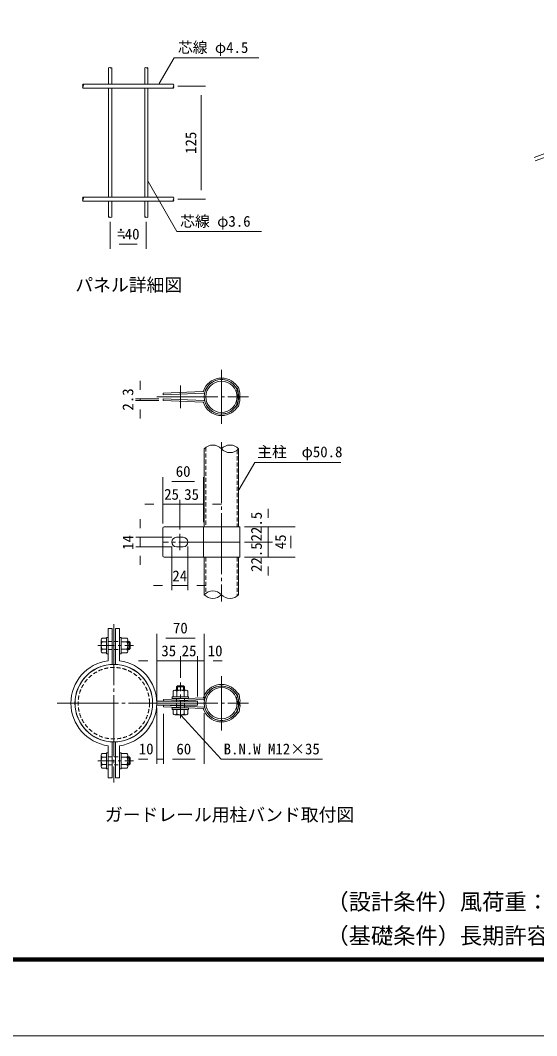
# Model space of a CAD drawing. Units: millimetres, scale not verified. Extents: x -6299 to 6301, y -4455 to 4455.
# Drawn here: x -1829 to 455, y -4455 to 36 of the extents above; entities that cross this region are included whole.
import ezdxf
from ezdxf.enums import TextEntityAlignment as Align

# ---------------------------------------------------------------- set-up
doc = ezdxf.new("R2010")
doc.units = ezdxf.units.MM
doc.header["$LTSCALE"] = 15
for name, pattern in [('CHAIN1', [8, 5, -1, 1, -1]), ('DASHED1', [1.8, 1.2, -0.6]), ('LONG_CHAIN', [21, 18, -1, 1, -1])]:
    doc.linetypes.add(name, pattern=pattern)
for name, color, linetype, lineweight in [('0-0_D-STR-TXT', 7, 'Continuous', 9), ('0-1_D-TTL', 7, 'Continuous', 9), ('0-2_D-TTL-TXT', 7, 'Continuous', 9), ('0-3_D-STR2', 7, 'Continuous', 9), ('0-4_D-STR-DIM', 7, 'Continuous', 9), ('0-5_0', 7, 'Continuous', 9), ('0-7_D-BMK', 2, 'LONG_CHAIN', 9), ('0-8_D-STR3', 3, 'Continuous', 9), ('0-A_GR', 7, 'Continuous', 9), ('0-C_CENTER', 2, 'CHAIN1', 9), ('0-D_10', 4, 'Continuous', 9), ('0-E_1', 7, 'Continuous', 9)]:
    doc.layers.add(name, color=color, linetype=linetype, lineweight=lineweight)
doc.styles.add('ＭＳ ゴシック', font='')
doc.styles.get('ＭＳ ゴシック').set_extended_font_data('MS Gothic')

msp = doc.modelspace()

# ---------------------------------------------------------------- linework, layer by layer
at = {"layer": '0-0_D-STR-TXT'}
for points in [[(-774.58, -128.9), (-1148.89, -128.9), (-1215.16, -243.69)], [(-761.88, -897.73), (-1136.19, -897.73), (-1263.6, -677.05)], [(-411.7, -1919.41), (-792.12, -1919.41), (-862.41, -2041.16)], [(-493.14, -3231.79), (-940.81, -3231.79), (-1119.51, -3037.46)]]:
    msp.add_lwpolyline(points, dxfattribs=at)
at = {"layer": '0-1_D-TTL', "color": 2}
msp.add_lwpolyline([(-6298.99, 4455), (6301.01, 4455), (6301.01, -4455), (-6298.99, -4455)], close=True, dxfattribs=at)
at = {"layer": '0-1_D-TTL'}
for points in [[(-5893.99, 4125), (5896.01, 4125), (5896.01, -4125), (-5893.99, -4125)], [(-5890.24, 4121.25), (5892.26, 4121.25), (5892.26, -4121.25), (-5890.24, -4121.25)], [(-5886.49, 4117.5), (5888.51, 4117.5), (5888.51, -4117.5), (-5886.49, -4117.5)], [(-5882.74, 4113.75), (5884.76, 4113.75), (5884.76, -4113.75), (-5882.74, -4113.75)], [(-5878.99, 4110), (5881.01, 4110), (5881.01, -4110), (-5878.99, -4110)]]:
    msp.add_lwpolyline(points, close=True, dxfattribs=at)
at = {"layer": '0-3_D-STR2'}
for p, q in [((-1439, -174.43), (-1439, -245.43)), ((-1424.6, -174.43), (-1424.6, -245.43)), ((-1279, -174.43), (-1279, -245.43)), ((-1264.6, -174.43), (-1264.6, -245.43)), ((-1551.8, -245.43), (-1151.8, -245.43)), ((-1551.8, -263.43), (-1151.8, -263.43)), ((-1439, -263.43), (-1439, -745.43)), ((-1424.6, -263.43), (-1424.6, -745.43)), ((-1279, -263.43), (-1279, -745.43)), ((-1264.6, -263.43), (-1264.6, -745.43)), ((-1551.8, -745.43), (-1151.8, -745.43)), ((-1551.8, -763.43), (-1151.8, -763.43)), ((-1439, -763.43), (-1439, -834.43)), ((-1424.6, -763.43), (-1424.6, -834.43)), ((-1279, -763.43), (-1279, -834.43)), ((-1264.6, -763.43), (-1264.6, -834.43))]:
    msp.add_line(p, q, dxfattribs=at)
at = {"layer": '0-4_D-STR-DIM'}
for p, q in [((-1131.8, -254.43), (-1009.75, -254.43)), ((-1029.75, -714.43), (-1029.75, -294.43)), ((-1131.8, -754.43), (-1009.75, -754.43)), ((-1431.8, -854.43), (-1431.8, -974.15)), ((-1271.8, -854.43), (-1271.8, -974.15)), ((-1391.8, -954.15), (-1311.8, -954.15)), ((-1299.12, -1597.97), (-1299.12, -1557.97)), ((-1216.62, -1637.97), (-1319.12, -1637.97)), ((-1216.61, -1644.87), (-1319.12, -1644.87)), ((-1299.12, -1637.97), (-1299.12, -1644.87)), ((-1299.12, -1684.87), (-1299.12, -1724.87)), ((-1198.72, -2189.93), (-1198.72, -1983.93)), ((-1158.72, -2003.93), (-1058.72, -2003.93)), ((-1018.72, -2183.93), (-1018.72, -1983.93)), ((-1238.72, -2103.93), (-1278.72, -2103.93)), ((-1198.72, -2189.93), (-1198.72, -2083.93)), ((-1198.72, -2103.93), (-1158.72, -2103.93)), ((-1123.72, -2103.97), (-1163.72, -2103.97)), ((-1158.72, -2103.93), (-1123.72, -2103.93)), ((-1123.72, -2215.43), (-1123.72, -2083.93)), ((-1123.72, -2215.43), (-1123.72, -2083.97)), ((-1123.72, -2103.97), (-1018.72, -2103.97)), ((-1018.72, -2183.93), (-1018.72, -2083.97)), ((-978.72, -2103.97), (-938.72, -2103.97)), ((-733.28, -2163.93), (-733.28, -2123.93)), ((-1298.72, -2210.43), (-1298.72, -2170.43)), ((-838.28, -2203.93), (-613.28, -2203.93)), ((-838.28, -2203.93), (-713.28, -2203.93)), ((-733.28, -2271.43), (-733.28, -2203.93)), ((-733.28, -2271.43), (-733.28, -2231.43)), ((-633.28, -2243.93), (-633.28, -2298.93)), ((-1158.72, -2250.43), (-1318.72, -2250.43)), ((-1298.72, -2292.43), (-1298.72, -2250.43)), ((-838.28, -2271.43), (-713.28, -2271.43)), ((-838.28, -2271.43), (-713.28, -2271.43)), ((-733.28, -2271.43), (-733.28, -2338.93)), ((-733.28, -2271.43), (-733.28, -2311.43)), ((-1158.72, -2292.43), (-1318.72, -2292.43)), ((-1298.72, -2332.43), (-1298.72, -2372.43)), ((-1159.72, -2291.43), (-1159.72, -2483.93)), ((-1087.72, -2291.43), (-1087.72, -2483.93)), ((-838.28, -2338.93), (-713.28, -2338.93)), ((-838.28, -2338.93), (-613.28, -2338.93)), ((-733.28, -2378.93), (-733.28, -2418.93)), ((-1199.72, -2463.93), (-1239.72, -2463.93)), ((-1159.72, -2463.93), (-1087.72, -2463.93)), ((-1047.72, -2463.93), (-1007.72, -2463.93)), ((-1225.81, -2964.29), (-1225.81, -2676.78)), ((-1015.81, -2973.29), (-1015.81, -2676.78)), ((-1185.81, -2696.78), (-1055.81, -2696.78)), ((-1225.81, -2973.29), (-1225.81, -2776.78)), ((-1120.86, -2871.99), (-1120.86, -2776.78)), ((-1120.86, -2871.99), (-1120.86, -2776.78)), ((-1045.81, -2955.29), (-1045.81, -2776.78)), ((-1045.81, -2955.29), (-1045.81, -2776.78)), ((-1015.81, -2971.44), (-1015.81, -2776.78)), ((-1265.81, -2796.78), (-1305.81, -2796.78)), ((-1225.81, -2796.78), (-1120.86, -2796.78)), ((-1120.86, -2796.78), (-1045.81, -2796.78)), ((-1120.86, -2796.78), (-1080.86, -2796.78)), ((-1045.81, -2796.78), (-1085.81, -2796.78)), ((-1045.81, -2796.78), (-1015.81, -2796.78)), ((-975.81, -2796.78), (-935.81, -2796.78)), ((-1225.81, -3004.29), (-1225.81, -3251.79)), ((-1195.81, -3031.29), (-1195.81, -3251.79)), ((-1195.81, -3031.29), (-1195.81, -3251.79)), ((-1015.81, -3027.85), (-1015.81, -3251.79)), ((-1265.81, -3231.79), (-1305.81, -3231.79)), ((-1195.81, -3231.79), (-1225.81, -3231.79)), ((-1055.81, -3231.79), (-1155.81, -3231.79)), ((-1155.81, -3231.79), (-1115.81, -3231.79))]:
    msp.add_line(p, q, dxfattribs=at)
for centre, radius, start, end in [((-1435.4, -178.05), 5.11, 45.18146, 134.81854), ((-1428.2, -178.05), 5.11, 45.18146, 134.81854), ((-1428.2, -170.8), 5.11, 225.18146, 314.81854), ((-1275.4, -178.05), 5.11, 45.18146, 134.81854), ((-1268.2, -178.05), 5.11, 45.18146, 134.81854), ((-1268.2, -170.8), 5.11, 225.18146, 314.81854), ((-1547.27, -249.93), 6.38, 135.18146, 224.81854), ((-1547.27, -258.93), 6.38, 135.18146, 224.81854), ((-1556.33, -249.93), 6.38, 315.18146, 44.81854), ((-1147.27, -258.93), 6.38, 135.18146, 224.81854), ((-1156.33, -249.93), 6.38, 315.18146, 44.81854), ((-1156.33, -258.93), 6.38, 315.18146, 44.81854), ((-1547.27, -749.93), 6.38, 135.18146, 224.81854), ((-1547.27, -758.93), 6.38, 135.18146, 224.81854), ((-1556.33, -749.93), 6.38, 315.18146, 44.81854), ((-1147.27, -758.93), 6.38, 135.18146, 224.81854), ((-1156.33, -749.93), 6.38, 315.18146, 44.81854), ((-1156.33, -758.93), 6.38, 315.18146, 44.81854), ((-1435.4, -838.05), 5.11, 45.18146, 134.81854), ((-1435.4, -830.8), 5.11, 225.18146, 314.81854), ((-1428.2, -830.8), 5.11, 225.18146, 314.81854), ((-1275.4, -838.05), 5.11, 45.18146, 134.81854), ((-1275.4, -830.8), 5.11, 225.18146, 314.81854), ((-1268.2, -830.8), 5.11, 225.18146, 314.81854)]:
    msp.add_arc(centre, radius, start, end, dxfattribs=at)
at = {"layer": '0-5_0'}
for p, q in [((-1017.35, -1612.18), (-1196.62, -1619.97)), ((-1196.62, -1619.97), (-1196.61, -1613.07)), ((-1021.37, -1605.37), (-1196.61, -1613.07)), ((-874.01, -1588.55), (-872.06, -1589.67)), ((-867.16, -1601.19), (-873.91, -1602.62)), ((-870.74, -1582.46), (-868.61, -1583.69)), ((-1017.26, -1645.76), (-1196.62, -1637.97)), ((-1196.62, -1637.97), (-1196.61, -1644.87)), ((-1021.37, -1652.57), (-1196.61, -1644.87)), ((-867.16, -1656.75), (-873.91, -1655.32)), ((-866.73, -1624.66), (-867.38, -1625.3)), ((-866.73, -1633.28), (-867.38, -1632.63)), ((-861.85, -1628.4), (-862.5, -1627.76)), ((-861.85, -1629.54), (-862.5, -1630.18)), ((-874.01, -1669.39), (-872.06, -1668.27)), ((-870.66, -1675.43), (-868.61, -1674.24)), ((-1015.81, -1858.97), (-1015.81, -2203.93)), ((-863.41, -1858.97), (-863.41, -2203.93)), ((-1198.72, -2209.93), (-1198.72, -2332.93)), ((-858.28, -2203.93), (-1192.72, -2203.93)), ((-1018.72, -2203.93), (-1018.72, -2338.93)), ((-858.28, -2203.93), (-858.28, -2338.93)), ((-1108.72, -2250.43), (-1138.72, -2250.43)), ((-1108.72, -2292.43), (-1138.72, -2292.43)), ((-858.28, -2338.93), (-1192.72, -2338.93)), ((-1015.81, -2338.93), (-1015.81, -2504.35)), ((-863.41, -2338.93), (-863.41, -2504.35)), ((-1447.96, -2693.29), (-1447.96, -2765.29)), ((-1447.96, -2693.29), (-1441.06, -2693.29)), ((-1441.06, -2796.27), (-1441.06, -2654.29)), ((-1423.06, -2654.29), (-1441.06, -2654.29)), ((-1423.06, -2812.71), (-1423.06, -2654.29)), ((-1408.06, -2812.71), (-1408.06, -2654.29)), ((-1408.06, -2654.29), (-1390.06, -2654.29)), ((-1390.06, -2796.27), (-1390.06, -2654.29)), ((-1390.06, -2693.29), (-1383.16, -2693.29)), ((-1383.16, -2693.29), (-1383.16, -2765.29)), ((-1471.96, -2704.61), (-1471.96, -2753.98)), ((-1467.25, -2696.44), (-1447.96, -2696.44)), ((-1467.25, -2712.78), (-1447.96, -2712.78)), ((-1357.88, -2696.44), (-1383.16, -2696.44)), ((-1357.88, -2712.78), (-1383.16, -2712.78)), ((-1353.16, -2704.61), (-1353.16, -2753.98)), ((-1353.16, -2711.29), (-1347.46, -2711.29)), ((-1353.16, -2715.79), (-1342.96, -2715.79)), ((-1347.46, -2711.29), (-1347.46, -2747.29)), ((-1347.46, -2711.29), (-1342.96, -2715.79)), ((-1342.96, -2715.79), (-1342.96, -2742.79)), ((-1467.25, -2745.81), (-1447.96, -2745.81)), ((-1467.25, -2762.14), (-1447.96, -2762.14)), ((-1447.96, -2765.29), (-1441.06, -2765.29)), ((-1390.06, -2765.29), (-1383.16, -2765.29)), ((-1357.88, -2745.81), (-1383.16, -2745.81)), ((-1357.88, -2762.14), (-1383.16, -2762.14)), ((-1353.16, -2742.79), (-1342.96, -2742.79)), ((-1353.16, -2747.29), (-1347.46, -2747.29)), ((-1347.46, -2747.29), (-1342.96, -2742.79)), ((-1138.86, -2911.49), (-1134.36, -2906.99)), ((-1138.86, -2911.49), (-1102.86, -2911.49)), ((-1138.86, -2926.6), (-1138.86, -2911.49)), ((-1134.36, -2906.99), (-1107.36, -2906.99)), ((-1134.36, -2926.6), (-1134.36, -2906.99)), ((-1107.36, -2926.6), (-1107.36, -2906.99)), ((-1102.86, -2911.49), (-1107.36, -2906.99)), ((-1102.86, -2926.6), (-1102.86, -2911.49)), ((-1020.97, -2960.69), (-1196.2, -2968.39)), ((-1156.86, -2956.6), (-1084.86, -2956.6)), ((-1156.86, -2963.5), (-1156.86, -2956.6)), ((-1156.86, -2963.5), (-1084.86, -2963.5)), ((-1153.71, -2931.32), (-1153.71, -2956.6)), ((-1145.55, -2926.6), (-1096.18, -2926.6)), ((-1137.38, -2931.32), (-1137.38, -2956.6)), ((-1104.35, -2931.32), (-1104.35, -2956.6)), ((-1088.01, -2931.32), (-1088.01, -2956.6)), ((-1084.86, -2963.5), (-1084.86, -2956.6)), ((-873.6, -2943.87), (-871.66, -2944.99)), ((-866.76, -2956.51), (-873.51, -2957.94)), ((-870.34, -2937.79), (-868.21, -2939.02)), ((-1226.69, -2975.29), (-1045.81, -2975.29)), ((-1225.81, -2993.29), (-1045.81, -2993.29)), ((-1016.95, -2967.51), (-1196.22, -2975.29)), ((-1196.22, -2975.29), (-1196.2, -2968.39)), ((-1016.86, -3001.08), (-1196.22, -2993.29)), ((-1196.22, -2993.29), (-1196.2, -3000.19)), ((-1020.97, -3007.9), (-1196.2, -3000.19)), ((-1156.86, -3005.09), (-1084.86, -3005.09)), ((-1156.86, -3011.99), (-1156.86, -3005.09)), ((-1084.86, -3011.99), (-1084.86, -3005.09)), ((-1045.81, -2975.29), (-1045.81, -2993.29)), ((-866.33, -2979.98), (-866.97, -2980.63)), ((-866.33, -2988.61), (-866.97, -2987.96)), ((-861.45, -2983.73), (-862.09, -2983.08)), ((-861.45, -2984.86), (-862.09, -2985.51)), ((-1156.86, -3011.99), (-1084.86, -3011.99)), ((-1153.71, -3031.27), (-1153.71, -3011.99)), ((-1145.55, -3035.99), (-1096.18, -3035.99)), ((-1137.38, -3031.27), (-1137.38, -3011.99)), ((-1104.35, -3031.27), (-1104.35, -3011.99)), ((-1088.01, -3031.27), (-1088.01, -3011.99)), ((-873.6, -3024.72), (-871.66, -3023.59)), ((-866.76, -3012.07), (-873.51, -3010.64)), ((-870.26, -3030.75), (-868.21, -3029.57)), ((-1441.06, -3172.32), (-1441.06, -3314.29)), ((-1423.06, -3155.88), (-1423.06, -3314.29)), ((-1408.06, -3155.88), (-1408.06, -3314.29)), ((-1390.06, -3172.32), (-1390.06, -3314.29)), ((-1471.96, -3214.61), (-1471.96, -3263.98)), ((-1467.25, -3206.44), (-1447.96, -3206.44)), ((-1467.25, -3222.78), (-1447.96, -3222.78)), ((-1447.96, -3203.29), (-1447.96, -3275.29)), ((-1447.96, -3203.29), (-1441.06, -3203.29)), ((-1390.06, -3203.29), (-1383.16, -3203.29)), ((-1383.16, -3203.29), (-1383.16, -3275.29)), ((-1357.88, -3206.44), (-1383.16, -3206.44)), ((-1357.88, -3222.78), (-1383.16, -3222.78)), ((-1353.16, -3214.61), (-1353.16, -3263.98)), ((-1353.16, -3221.29), (-1347.46, -3221.29)), ((-1353.16, -3225.79), (-1342.96, -3225.79)), ((-1347.46, -3221.29), (-1347.46, -3257.29)), ((-1347.46, -3221.29), (-1342.96, -3225.79)), ((-1342.96, -3225.79), (-1342.96, -3252.79)), ((-1467.25, -3255.81), (-1447.96, -3255.81)), ((-1467.25, -3272.14), (-1447.96, -3272.14)), ((-1447.96, -3275.29), (-1441.06, -3275.29)), ((-1390.06, -3275.29), (-1383.16, -3275.29)), ((-1357.88, -3255.81), (-1383.16, -3255.81)), ((-1357.88, -3272.14), (-1383.16, -3272.14)), ((-1353.16, -3252.79), (-1342.96, -3252.79)), ((-1353.16, -3257.29), (-1347.46, -3257.29)), ((-1347.46, -3257.29), (-1342.96, -3252.79)), ((-1423.06, -3314.29), (-1441.06, -3314.29)), ((-1408.06, -3314.29), (-1390.06, -3314.29))]:
    msp.add_line(p, q, dxfattribs=at)
for centre, radius in [((-939.61, -1628.97), 76.2), ((-939.61, -1628.97), 69.3), ((-939.21, -2984.29), 76.2), ((-939.21, -2984.29), 69.3)]:
    msp.add_circle(centre, radius, dxfattribs=at)
for centre, radius, start, end in [((-939.61, -1628.97), 83.1, 34.03105, 162.00427), ((-939.64, -1629.05), 76.28, 38.56821, 164.66418), ((-1021.5, -1602.37), 3, 272.51722, 342.00427), ((-1017.54, -1607.69), 4.5, 272.48671, 344.66418), ((-867.11, -1576.6), 13.8, 200.80514, 240), ((-1004.94, -1628.97), 133.65, 2.36834, 11.37039), ((-875.51, -1595.65), 6.9, 14.43837, 60), ((-1004.94, -1628.97), 140.55, 3.94314, 14.43837), ((-875.51, -1595.65), 13.8, 14.43837, 60), ((-1004.94, -1628.97), 140.55, 2.36834, 11.39932), ((-1004.94, -1628.97), 147.45, 3.94314, 14.43837), ((-1021.5, -1655.57), 3, 17.99573, 87.48278), ((-939.61, -1628.97), 83.1, 197.99573, 325.96895), ((-1017.45, -1650.25), 4.5, 15.29262, 87.51329), ((-939.61, -1628.97), 76.2, 194.86662, 321.46575), ((-1004.94, -1628.97), 133.65, 348.62961, 357.63166), ((-857.62, -1622.88), 13.8, 182.36834, 225), ((-857.62, -1635.06), 13.8, 135, 177.63166), ((-1004.94, -1628.97), 140.55, 345.56163, 356.05686), ((-1004.94, -1628.97), 140.55, 348.60068, 357.63166), ((-871.61, -1619.78), 6.9, 315, 3.94314), ((-871.61, -1638.16), 6.9, 356.05686, 45), ((-857.62, -1622.88), 6.9, 182.36834, 225), ((-857.62, -1635.06), 6.9, 135, 177.63166), ((-1004.94, -1628.97), 147.45, 345.56163, 356.05686), ((-871.61, -1619.78), 13.8, 315, 3.94314), ((-871.61, -1638.16), 13.8, 356.05686, 45), ((-867.11, -1681.34), 13.8, 120, 159.19486), ((-875.51, -1662.29), 6.9, 300, 345.56163), ((-875.51, -1662.29), 13.8, 300, 345.56163), ((-977.71, -1894.09), 51.82, 42.6676, 137.3324), ((-901.51, -1894.09), 51.82, 42.6676, 137.3324), ((-901.51, -1823.85), 51.82, 222.6676, 317.3324), ((-1192.72, -2209.93), 6, 90, 180), ((-1138.72, -2271.43), 21, 90, 270), ((-1108.72, -2271.43), 21, 270, 90), ((-1192.72, -2332.93), 6, 180, 270), ((-977.71, -2539.47), 51.82, 42.6676, 137.3324), ((-977.71, -2469.24), 51.82, 222.6676, 317.3324), ((-901.51, -2469.24), 51.82, 222.6676, 317.3324), ((-1462.53, -2704.61), 9.43, 120, 240), ((-1440.69, -2729.29), 31.27, 148.12432, 211.87568), ((-1362.59, -2704.61), 9.43, 300, 60), ((-1384.43, -2729.29), 31.27, 328.12432, 31.87568), ((-1462.53, -2753.98), 9.43, 120, 240), ((-1362.59, -2753.98), 9.43, 300, 60), ((-1415.56, -2984.29), 189.75, 97.72319, 262.27681), ((-1415.56, -2984.29), 171.75, 92.50279, 267.49721), ((-1415.56, -2984.29), 171.75, 272.50279, 87.49721), ((-1415.56, -2984.29), 189.75, 277.72319, 82.27681), ((-939.21, -2984.29), 83.1, 34.03105, 162.00427), ((-939.24, -2984.38), 76.28, 38.56821, 164.66418), ((-1145.55, -2936.03), 9.43, 30, 150), ((-1120.86, -2957.87), 31.27, 58.12432, 121.87568), ((-1096.18, -2936.03), 9.43, 30, 150), ((-1021.1, -2957.69), 3, 272.51722, 342.00427), ((-1017.14, -2963.01), 4.5, 272.48671, 344.66418), ((-866.7, -2931.92), 13.8, 200.80514, 240), ((-1004.54, -2984.29), 133.65, 2.36834, 11.37039), ((-875.11, -2950.97), 6.9, 14.43837, 60), ((-1004.54, -2984.29), 140.55, 3.94314, 14.43837), ((-875.11, -2950.97), 13.8, 14.43837, 60), ((-1004.54, -2984.29), 140.55, 2.36834, 11.39932), ((-1004.54, -2984.29), 147.45, 3.94314, 14.43837), ((-1021.1, -3010.89), 3, 17.99573, 87.48278), ((-1017.05, -3005.58), 4.5, 15.29262, 87.51329), ((-939.21, -2984.29), 76.2, 194.86662, 321.46575), ((-1004.54, -2984.29), 133.65, 348.62961, 357.63166), ((-857.21, -2978.2), 13.8, 182.36834, 225), ((-857.21, -2990.39), 13.8, 135, 177.63166), ((-1004.54, -2984.29), 140.55, 345.56163, 356.05686), ((-1004.54, -2984.29), 140.55, 348.60068, 357.63166), ((-871.2, -2975.1), 6.9, 315, 3.94314), ((-871.2, -2993.48), 6.9, 356.05686, 45), ((-857.21, -2978.2), 6.9, 182.36834, 225), ((-857.21, -2990.39), 6.9, 135, 177.63166), ((-1004.54, -2984.29), 147.45, 345.56163, 356.05686), ((-871.2, -2975.1), 13.8, 315, 3.94314), ((-871.2, -2993.48), 13.8, 356.05686, 45), ((-1145.55, -3026.56), 9.43, 210, 330), ((-1120.86, -3004.72), 31.27, 238.12432, 301.87568), ((-1096.18, -3026.56), 9.43, 210, 330), ((-939.21, -2984.29), 83.1, 197.99573, 325.96895), ((-866.7, -3036.67), 13.8, 120, 159.19486), ((-875.11, -3017.62), 6.9, 300, 345.56163), ((-875.11, -3017.62), 13.8, 300, 345.56163), ((-1462.53, -3214.61), 9.43, 120, 240), ((-1440.69, -3239.29), 31.27, 148.12432, 211.87568), ((-1362.59, -3214.61), 9.43, 300, 60), ((-1384.43, -3239.29), 31.27, 328.12432, 31.87568), ((-1462.53, -3263.98), 9.43, 120, 240), ((-1362.59, -3263.98), 9.43, 300, 60)]:
    msp.add_arc(centre, radius, start, end, dxfattribs=at)
at = {"layer": '0-7_D-BMK'}
for p, q in [((-939.61, -1509.05), (-939.61, -1749.05)), ((-1121.25, -1578.97), (-1121.22, -1678.97)), ((-1225.62, -1628.97), (-819.64, -1628.97)), ((-939.61, -1828.97), (-939.61, -2534.35)), ((-1123.72, -2235.43), (-1123.72, -2307.43)), ((-858.28, -2271.43), (-1198.72, -2271.43)), ((-1415.56, -2634.29), (-1415.56, -3334.29)), ((-939.21, -2864.38), (-939.21, -3104.38)), ((-1665.56, -2984.29), (-1045.81, -2984.29)), ((-1226.03, -2984.29), (-819.24, -2984.29))]:
    msp.add_line(p, q, dxfattribs=at)
at = {"layer": '0-8_D-STR3', "color": 4, "linetype": 'DASHED1'}
for p, q in [((-1008.91, -1852.72), (-1008.91, -2203.93)), ((-870.31, -1865.22), (-870.31, -2203.93)), ((-1008.91, -2338.93), (-1008.91, -2498.1)), ((-870.31, -2338.93), (-870.31, -2510.61))]:
    msp.add_line(p, q, dxfattribs=at)
msp.add_circle((-1415.56, -2984.29), 157.95, dxfattribs=at)
at = {"layer": '0-A_GR', "color": 4, "linetype": 'DASHED1'}
for p, q in [((-1441.06, -2711.29), (-1390.06, -2711.29)), ((-1441.06, -2747.29), (-1390.06, -2747.29)), ((-1138.86, -3005.09), (-1138.86, -2963.5)), ((-1102.86, -3005.09), (-1102.86, -2963.5)), ((-1441.06, -3221.29), (-1390.06, -3221.29)), ((-1441.06, -3257.29), (-1390.06, -3257.29))]:
    msp.add_line(p, q, dxfattribs=at)
at = {"layer": '0-A_GR', "color": 4}
msp.add_circle((-1415.56, -2984.29), 171.45, dxfattribs=at)
at = {"layer": '0-C_CENTER'}
for p, q in [((-1486.96, -2729.29), (-1327.96, -2729.29)), ((-1120.86, -3050.99), (-1120.86, -2891.99)), ((-1486.96, -3239.29), (-1327.96, -3239.29))]:
    msp.add_line(p, q, dxfattribs=at)
at = {"layer": '0-D_10'}
for p, q in [((-864.77, -1619.99), (-871.69, -1619.99)), ((-857.68, -1637.99), (-864.59, -1637.99)), ((-864.37, -2975.32), (-871.29, -2975.32)), ((-857.28, -2993.32), (-864.19, -2993.32))]:
    msp.add_line(p, q, dxfattribs=at)
at = {"layer": '0-E_1'}
for p, q in [((442.91, -569.69), (733.84, -463.8)), ((448.41, -584.8), (739.34, -478.91))]:
    msp.add_line(p, q, dxfattribs=at)

# ---------------------------------------------------------------- texts
at = {"layer": '0-0_D-STR-TXT', "style": 'ＭＳ ゴシック'}
for s, height, p in [('芯線 φ4.5', 48.06, (-1132.22, -122.16)), ('芯線 φ3.6', 48.06, (-1122.17, -890.99)), ('主柱\u3000φ50.8', 48.06, (-781.53, -1910.86)), ('B.N.W M12×35', 48.06, (-929.66, -3225.05)), ('（設計条件）風荷重：昭和57年改正 建築基準法・同施行令に基づく風圧力に準拠。', 72.14, (-475.17, -3920.4)), ('（基礎条件）長期許容地耐力98kN/m2の場合。', 72.14, (-475.17, -4070.4))]:
    msp.add_text(s, height=height, dxfattribs=at).set_placement(p, align=Align.BOTTOM_LEFT)
at = {"layer": '0-2_D-TTL-TXT', "style": 'ＭＳ ゴシック'}
for s, p in [('パネル詳細図', (-1585.71, -1180.12)), ('ガードレール用柱バンド取付図', (-1455.04, -3523.54))]:
    msp.add_text(s, height=57.73, dxfattribs=at).set_placement(p, align=Align.BOTTOM_LEFT)
at = {"layer": '0-4_D-STR-DIM', "style": 'ＭＳ ゴシック'}
for s, p in [('125', (-1036.5, -554.43)), ('2.3', (-1314.87, -1689.77)), ('22.5', (-746.53, -2268.53)), ('14', (-1314.47, -2305.96)), ('45', (-640.03, -2303.03)), ('22.5', (-746.53, -2403.53))]:
    msp.add_text(s, height=48.06, rotation=90, dxfattribs=at).set_placement(p, align=Align.BOTTOM_LEFT)
for s, p in [('=40', (-1400.03, -947.4)), ('．', (-1399.85, -910.02)), ('．', (-1386.44, -944.48)), ('60', (-1141.72, -1997.19)), ('25', (-1192.86, -2098.71)), ('35', (-1104.3, -2099.08)), ('24', (-1156.59, -2459.71)), ('70', (-1154.06, -2690.03)), ('35', (-1205.31, -2791.03)), ('25', (-1115.44, -2791.03)), ('10', (-1000.21, -2791.03)), ('10', (-1305.09, -3224.68)), ('60', (-1138.81, -3225.05))]:
    msp.add_text(s, height=48.06, dxfattribs=at).set_placement(p, align=Align.BOTTOM_LEFT)

doc.saveas('drawing.dxf')
